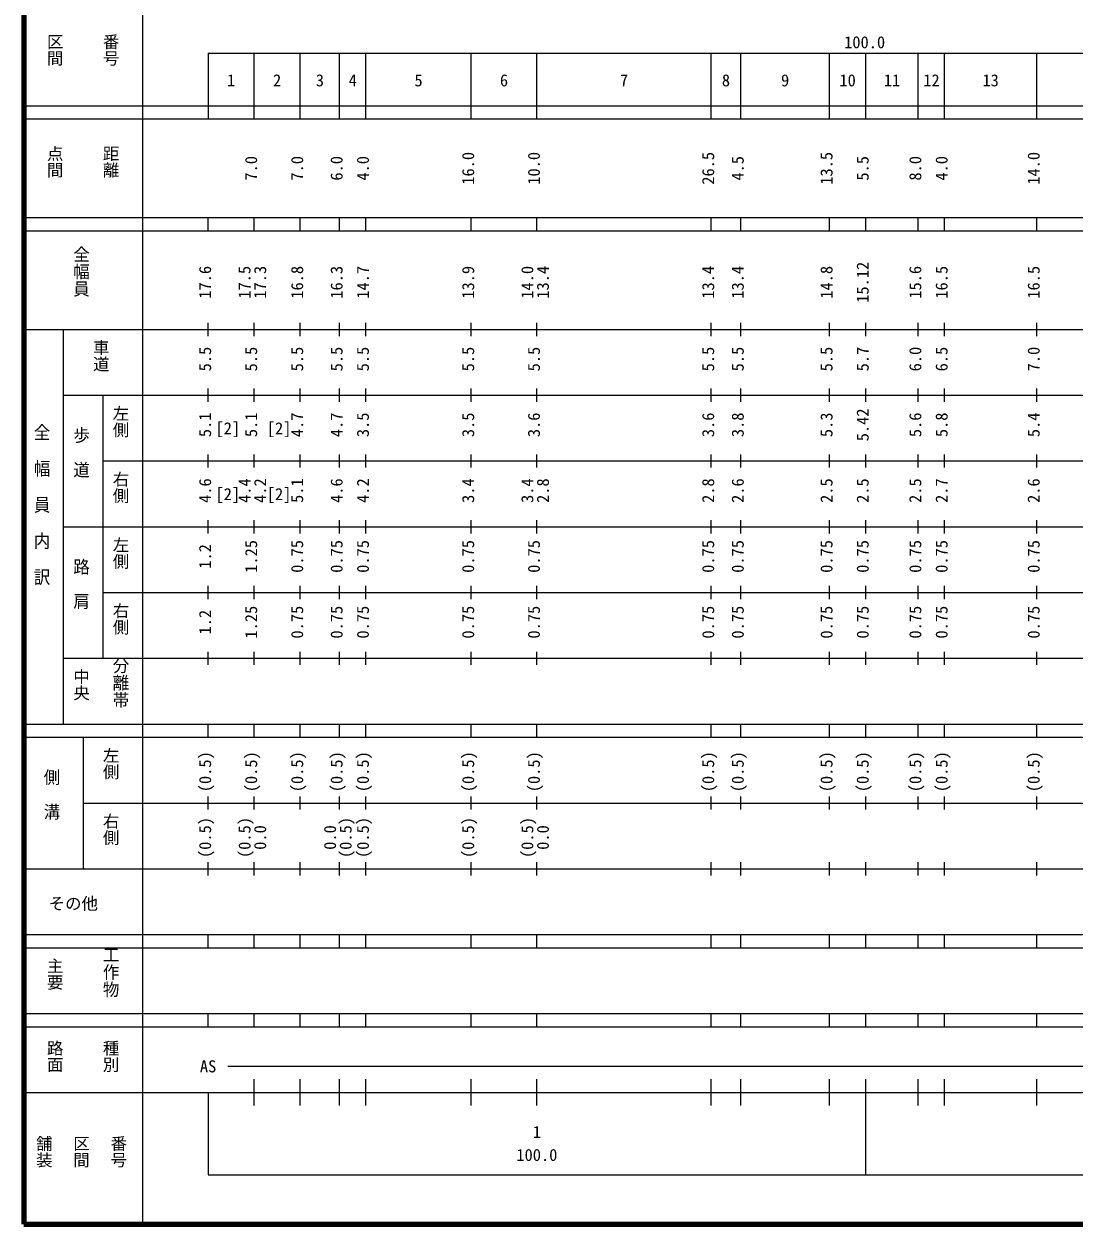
# Model space of a CAD drawing. Units: millimetres on the paper. Extents: x 40 to 680, y 20 to 380.
# Drawn here: x 40 to 199.7, y 20 to 202.4 of the extents above; entities that cross this region are included whole.
import ezdxf
from ezdxf.enums import TextEntityAlignment as Align

# ---------------------------------------------------------------- set-up
doc = ezdxf.new("R2010")
doc.units = ezdxf.units.MM
doc.layers.add('M-TTL', color=2, linetype='Continuous', lineweight=140)
doc.layers.add('M-TTL-BAND', color=7, linetype='Continuous', lineweight=25)
doc.styles.add('@ＭＳ ゴシック', font='')
doc.styles.add('ＭＳ ゴシック', font='')
doc.styles.get('@ＭＳ ゴシック').set_extended_font_data('@MS Gothic')
doc.styles.get('ＭＳ ゴシック').set_extended_font_data('MS Gothic')

msp = doc.modelspace()

# ---------------------------------------------------------------- linework, layer by layer
at = {"layer": 'M-TTL'}
for p, q in [((40, 380), (40, 20)), ((40, 20), (680, 20))]:
    msp.add_line(p, q, dxfattribs=at)
at = {"layer": 'M-TTL-BAND'}
for p, q in [((58, 370), (58, 20)), ((68, 198), (579, 198)), ((68, 198), (68, 188)), ((75, 188), (75, 198)), ((82, 188), (82, 198)), ((88, 188), (88, 198)), ((92, 188), (92, 198)), ((108, 188), (108, 198)), ((118, 188), (118, 198)), ((144.5, 188), (144.5, 198)), ((149, 188), (149, 198)), ((162.5, 188), (162.5, 198)), ((168, 188), (168, 198)), ((176, 188), (176, 198)), ((180, 188), (180, 198)), ((194, 188), (194, 198)), ((40, 190), (579, 190)), ((40, 188), (579, 188)), ((40, 173), (579, 173)), ((68, 171), (68, 173)), ((75, 171), (75, 173)), ((82, 171), (82, 173)), ((88, 171), (88, 173)), ((92, 171), (92, 173)), ((108, 171), (108, 173)), ((118, 171), (118, 173)), ((144.5, 171), (144.5, 173)), ((149, 171), (149, 173)), ((162.5, 171), (162.5, 173)), ((168, 171), (168, 173)), ((176, 171), (176, 173)), ((180, 171), (180, 173)), ((194, 171), (194, 173)), ((40, 171), (579, 171)), ((68, 155), (68, 157)), ((75, 155), (75, 157)), ((82, 155), (82, 157)), ((88, 155), (88, 157)), ((92, 155), (92, 157)), ((108, 155), (108, 157)), ((118, 155), (118, 157)), ((144.5, 155), (144.5, 157)), ((149, 155), (149, 157)), ((162.5, 155), (162.5, 157)), ((168, 155), (168, 157)), ((176, 155), (176, 157)), ((180, 155), (180, 157)), ((194, 155), (194, 157)), ((40, 156), (579, 156)), ((46, 96), (46, 156)), ((46, 146), (579, 146)), ((52, 146), (52, 106)), ((68, 145), (68, 147)), ((75, 145), (75, 147)), ((82, 145), (82, 147)), ((88, 145), (88, 147)), ((92, 145), (92, 147)), ((108, 145), (108, 147)), ((118, 145), (118, 147)), ((144.5, 145), (144.5, 147)), ((149, 145), (149, 147)), ((162.5, 145), (162.5, 147)), ((168, 145), (168, 147)), ((176, 145), (176, 147)), ((180, 145), (180, 147)), ((194, 145), (194, 147)), ((68, 135), (68, 137)), ((75, 135), (75, 137)), ((82, 135), (82, 137)), ((88, 135), (88, 137)), ((92, 135), (92, 137)), ((108, 135), (108, 137)), ((118, 135), (118, 137)), ((144.5, 135), (144.5, 137)), ((149, 135), (149, 137)), ((162.5, 135), (162.5, 137)), ((168, 135), (168, 137)), ((176, 135), (176, 137)), ((180, 135), (180, 137)), ((194, 135), (194, 137)), ((52, 136), (579, 136)), ((46, 126), (579, 126)), ((68, 125), (68, 127)), ((75, 125), (75, 127)), ((82, 125), (82, 127)), ((88, 125), (88, 127)), ((92, 125), (92, 127)), ((108, 125), (108, 127)), ((118, 125), (118, 127)), ((144.5, 125), (144.5, 127)), ((149, 125), (149, 127)), ((162.5, 125), (162.5, 127)), ((168, 125), (168, 127)), ((176, 125), (176, 127)), ((180, 125), (180, 127)), ((194, 125), (194, 127)), ((68, 115), (68, 117)), ((75, 115), (75, 117)), ((82, 115), (82, 117)), ((88, 115), (88, 117)), ((92, 115), (92, 117)), ((108, 115), (108, 117)), ((118, 115), (118, 117)), ((144.5, 115), (144.5, 117)), ((149, 115), (149, 117)), ((162.5, 115), (162.5, 117)), ((168, 115), (168, 117)), ((176, 115), (176, 117)), ((180, 115), (180, 117)), ((194, 115), (194, 117)), ((52, 116), (579, 116)), ((46, 106), (579, 106)), ((68, 105), (68, 107)), ((75, 105), (75, 107)), ((82, 105), (82, 107)), ((88, 105), (88, 107)), ((92, 105), (92, 107)), ((108, 105), (108, 107)), ((118, 105), (118, 107)), ((144.5, 105), (144.5, 107)), ((149, 105), (149, 107)), ((162.5, 105), (162.5, 107)), ((168, 105), (168, 107)), ((176, 105), (176, 107)), ((180, 105), (180, 107)), ((194, 105), (194, 107)), ((40, 96), (579, 96)), ((68, 94), (68, 96)), ((75, 94), (75, 96)), ((82, 94), (82, 96)), ((88, 94), (88, 96)), ((92, 94), (92, 96)), ((108, 94), (108, 96)), ((118, 94), (118, 96)), ((144.5, 94), (144.5, 96)), ((149, 94), (149, 96)), ((162.5, 94), (162.5, 96)), ((168, 94), (168, 96)), ((176, 94), (176, 96)), ((180, 94), (180, 96)), ((194, 94), (194, 96)), ((40, 94), (579, 94)), ((49, 94), (49, 74)), ((49, 84), (579, 84)), ((68, 83), (68, 85)), ((75, 83), (75, 85)), ((82, 83), (82, 85)), ((88, 83), (88, 85)), ((92, 83), (92, 85)), ((108, 83), (108, 85)), ((118, 83), (118, 85)), ((144.5, 83), (144.5, 85)), ((149, 83), (149, 85)), ((162.5, 83), (162.5, 85)), ((168, 83), (168, 85)), ((176, 83), (176, 85)), ((180, 83), (180, 85)), ((194, 83), (194, 85)), ((68, 73), (68, 75)), ((75, 73), (75, 75)), ((82, 73), (82, 75)), ((88, 73), (88, 75)), ((92, 73), (92, 75)), ((108, 73), (108, 75)), ((118, 73), (118, 75)), ((144.5, 73), (144.5, 75)), ((149, 73), (149, 75)), ((162.5, 73), (162.5, 75)), ((168, 73), (168, 75)), ((176, 73), (176, 75)), ((180, 73), (180, 75)), ((194, 73), (194, 75)), ((40, 74), (579, 74)), ((40, 64), (579, 64)), ((68, 62), (68, 64)), ((75, 62), (75, 64)), ((82, 62), (82, 64)), ((88, 62), (88, 64)), ((92, 62), (92, 64)), ((108, 62), (108, 64)), ((118, 62), (118, 64)), ((144.5, 62), (144.5, 64)), ((149, 62), (149, 64)), ((162.5, 62), (162.5, 64)), ((168, 62), (168, 64)), ((176, 62), (176, 64)), ((180, 62), (180, 64)), ((194, 62), (194, 64)), ((40, 62), (579, 62)), ((40, 52), (579, 52)), ((68, 50), (68, 52)), ((75, 50), (75, 52)), ((82, 50), (82, 52)), ((88, 50), (88, 52)), ((92, 50), (92, 52)), ((108, 50), (108, 52)), ((118, 50), (118, 52)), ((144.5, 50), (144.5, 52)), ((149, 50), (149, 52)), ((162.5, 50), (162.5, 52)), ((168, 50), (168, 52)), ((176, 50), (176, 52)), ((180, 50), (180, 52)), ((194, 50), (194, 52)), ((40, 50), (579, 50)), ((71, 44), (291, 44)), ((75, 38), (75, 42)), ((82, 38), (82, 42)), ((88, 38), (88, 42)), ((92, 38), (92, 42)), ((108, 38), (108, 42)), ((118, 38), (118, 42)), ((144.5, 38), (144.5, 42)), ((149, 38), (149, 42)), ((162.5, 38), (162.5, 42)), ((168, 27.5), (168, 42)), ((176, 38), (176, 42)), ((180, 38), (180, 42)), ((194, 38), (194, 42)), ((40, 40), (579, 40)), ((68, 40), (68, 27.5)), ((68, 27.5), (579, 27.5))]:
    msp.add_line(p, q, dxfattribs=at)

# ---------------------------------------------------------------- texts
for s, rotation, style, p in [('区間', 270, '@ＭＳ ゴシック', (43.25, 201)), ('番号', 270, '@ＭＳ ゴシック', (51.75, 201)), ('点間', 270, '@ＭＳ ゴシック', (43.25, 184)), ('距離', 270, '@ＭＳ ゴシック', (51.75, 184)), ('16.0', 90, 'ＭＳ ゴシック', (109, 178)), ('10.0', 90, 'ＭＳ ゴシック', (119, 178)), ('26.5', 90, 'ＭＳ ゴシック', (145.5, 178)), ('13.5', 90, 'ＭＳ ゴシック', (163.5, 178)), ('14.0', 90, 'ＭＳ ゴシック', (195, 178)), ('7.0', 90, 'ＭＳ ゴシック', (76, 178.625)), ('7.0', 90, 'ＭＳ ゴシック', (83, 178.625)), ('6.0', 90, 'ＭＳ ゴシック', (89, 178.625)), ('4.0', 90, 'ＭＳ ゴシック', (93, 178.625)), ('4.5', 90, 'ＭＳ ゴシック', (150, 178.625)), ('5.5', 90, 'ＭＳ ゴシック', (169, 178.625)), ('8.0', 90, 'ＭＳ ゴシック', (177, 178.625)), ('4.0', 90, 'ＭＳ ゴシック', (181, 178.625)), ('15.12', 90, 'ＭＳ ゴシック', (169, 160.049)), ('17.6', 90, 'ＭＳ ゴシック', (69, 160.674)), ('17.5', 90, 'ＭＳ ゴシック', (75, 160.674)), ('17.3', 90, 'ＭＳ ゴシック', (77.37, 160.674)), ('16.8', 90, 'ＭＳ ゴシック', (83, 160.674)), ('16.3', 90, 'ＭＳ ゴシック', (89, 160.674)), ('14.7', 90, 'ＭＳ ゴシック', (93, 160.674)), ('13.9', 90, 'ＭＳ ゴシック', (109, 160.674)), ('14.0', 90, 'ＭＳ ゴシック', (118, 160.674)), ('13.4', 90, 'ＭＳ ゴシック', (120.37, 160.674)), ('13.4', 90, 'ＭＳ ゴシック', (145.5, 160.674)), ('13.4', 90, 'ＭＳ ゴシック', (150, 160.674)), ('14.8', 90, 'ＭＳ ゴシック', (163.5, 160.674)), ('15.6', 90, 'ＭＳ ゴシック', (177, 160.674)), ('16.5', 90, 'ＭＳ ゴシック', (181, 160.674)), ('16.5', 90, 'ＭＳ ゴシック', (195, 160.674)), ('車道', 270, '@ＭＳ ゴシック', (50.25, 154.5)), ('5.5', 90, 'ＭＳ ゴシック', (69, 149.625)), ('5.5', 90, 'ＭＳ ゴシック', (76, 149.625)), ('5.5', 90, 'ＭＳ ゴシック', (83, 149.625)), ('5.5', 90, 'ＭＳ ゴシック', (89, 149.625)), ('5.5', 90, 'ＭＳ ゴシック', (93, 149.625)), ('5.5', 90, 'ＭＳ ゴシック', (109, 149.625)), ('5.5', 90, 'ＭＳ ゴシック', (119, 149.625)), ('5.5', 90, 'ＭＳ ゴシック', (145.5, 149.625)), ('5.5', 90, 'ＭＳ ゴシック', (150, 149.625)), ('5.5', 90, 'ＭＳ ゴシック', (163.5, 149.625)), ('5.7', 90, 'ＭＳ ゴシック', (169, 149.625)), ('6.0', 90, 'ＭＳ ゴシック', (177, 149.625)), ('6.5', 90, 'ＭＳ ゴシック', (181, 149.625)), ('7.0', 90, 'ＭＳ ゴシック', (195, 149.625)), ('左側', 270, '@ＭＳ ゴシック', (53.25, 144.5)), ('5.1', 90, 'ＭＳ ゴシック', (69, 139.625)), ('5.1', 90, 'ＭＳ ゴシック', (76, 139.625)), ('4.7', 90, 'ＭＳ ゴシック', (83, 139.625)), ('4.7', 90, 'ＭＳ ゴシック', (89, 139.625)), ('3.5', 90, 'ＭＳ ゴシック', (93, 139.625)), ('3.5', 90, 'ＭＳ ゴシック', (109, 139.625)), ('3.6', 90, 'ＭＳ ゴシック', (119, 139.625)), ('3.6', 90, 'ＭＳ ゴシック', (145.5, 139.625)), ('3.8', 90, 'ＭＳ ゴシック', (150, 139.625)), ('5.3', 90, 'ＭＳ ゴシック', (163.5, 139.625)), ('5.42', 90, 'ＭＳ ゴシック', (169, 139)), ('5.6', 90, 'ＭＳ ゴシック', (177, 139.625)), ('5.8', 90, 'ＭＳ ゴシック', (181, 139.625)), ('5.4', 90, 'ＭＳ ゴシック', (195, 139.625)), ('右側', 270, '@ＭＳ ゴシック', (53.25, 134.5)), ('4.6', 90, 'ＭＳ ゴシック', (69, 129.625)), ('4.4', 90, 'ＭＳ ゴシック', (75, 129.625)), ('4.2', 90, 'ＭＳ ゴシック', (77.37, 129.625)), ('5.1', 90, 'ＭＳ ゴシック', (83, 129.625)), ('4.6', 90, 'ＭＳ ゴシック', (89, 129.625)), ('4.2', 90, 'ＭＳ ゴシック', (93, 129.625)), ('3.4', 90, 'ＭＳ ゴシック', (109, 129.625)), ('3.4', 90, 'ＭＳ ゴシック', (118, 129.625)), ('2.8', 90, 'ＭＳ ゴシック', (120.37, 129.625)), ('2.8', 90, 'ＭＳ ゴシック', (145.5, 129.625)), ('2.6', 90, 'ＭＳ ゴシック', (150, 129.625)), ('2.5', 90, 'ＭＳ ゴシック', (163.5, 129.625)), ('2.5', 90, 'ＭＳ ゴシック', (169, 129.625)), ('2.5', 90, 'ＭＳ ゴシック', (177, 129.625)), ('2.7', 90, 'ＭＳ ゴシック', (181, 129.625)), ('2.6', 90, 'ＭＳ ゴシック', (195, 129.625)), ('左側', 270, '@ＭＳ ゴシック', (53.25, 124.5)), ('1.2', 90, 'ＭＳ ゴシック', (69, 119.625)), ('1.25', 90, 'ＭＳ ゴシック', (76, 119)), ('0.75', 90, 'ＭＳ ゴシック', (83, 119)), ('0.75', 90, 'ＭＳ ゴシック', (89, 119)), ('0.75', 90, 'ＭＳ ゴシック', (93, 119)), ('0.75', 90, 'ＭＳ ゴシック', (109, 119)), ('0.75', 90, 'ＭＳ ゴシック', (119, 119)), ('0.75', 90, 'ＭＳ ゴシック', (145.5, 119)), ('0.75', 90, 'ＭＳ ゴシック', (150, 119)), ('0.75', 90, 'ＭＳ ゴシック', (163.5, 119)), ('0.75', 90, 'ＭＳ ゴシック', (169, 119)), ('0.75', 90, 'ＭＳ ゴシック', (177, 119)), ('0.75', 90, 'ＭＳ ゴシック', (181, 119)), ('0.75', 90, 'ＭＳ ゴシック', (195, 119)), ('右側', 270, '@ＭＳ ゴシック', (53.25, 114.5)), ('1.2', 90, 'ＭＳ ゴシック', (69, 109.625)), ('1.25', 90, 'ＭＳ ゴシック', (76, 109)), ('0.75', 90, 'ＭＳ ゴシック', (83, 109)), ('0.75', 90, 'ＭＳ ゴシック', (89, 109)), ('0.75', 90, 'ＭＳ ゴシック', (93, 109)), ('0.75', 90, 'ＭＳ ゴシック', (109, 109)), ('0.75', 90, 'ＭＳ ゴシック', (119, 109)), ('0.75', 90, 'ＭＳ ゴシック', (145.5, 109)), ('0.75', 90, 'ＭＳ ゴシック', (150, 109)), ('0.75', 90, 'ＭＳ ゴシック', (163.5, 109)), ('0.75', 90, 'ＭＳ ゴシック', (169, 109)), ('0.75', 90, 'ＭＳ ゴシック', (177, 109)), ('0.75', 90, 'ＭＳ ゴシック', (181, 109)), ('0.75', 90, 'ＭＳ ゴシック', (195, 109)), ('中央', 270, '@ＭＳ ゴシック', (47.25, 104.5)), ('左側', 270, '@ＭＳ ゴシック', (51.75, 92.5)), ('(0.5)', 90, 'ＭＳ ゴシック', (69, 85.639)), ('(0.5)', 90, 'ＭＳ ゴシック', (76, 85.639)), ('(0.5)', 90, 'ＭＳ ゴシック', (83, 85.639)), ('(0.5)', 90, 'ＭＳ ゴシック', (89, 85.639)), ('(0.5)', 90, 'ＭＳ ゴシック', (93, 85.639)), ('(0.5)', 90, 'ＭＳ ゴシック', (109, 85.639)), ('(0.5)', 90, 'ＭＳ ゴシック', (119, 85.639)), ('(0.5)', 90, 'ＭＳ ゴシック', (145.5, 85.639)), ('(0.5)', 90, 'ＭＳ ゴシック', (150, 85.639)), ('(0.5)', 90, 'ＭＳ ゴシック', (163.5, 85.639)), ('(0.5)', 90, 'ＭＳ ゴシック', (169, 85.639)), ('(0.5)', 90, 'ＭＳ ゴシック', (177, 85.639)), ('(0.5)', 90, 'ＭＳ ゴシック', (181, 85.639)), ('(0.5)', 90, 'ＭＳ ゴシック', (195, 85.639)), ('右側', 270, '@ＭＳ ゴシック', (51.75, 82.5)), ('(0.5)', 90, 'ＭＳ ゴシック', (69, 75.639)), ('(0.5)', 90, 'ＭＳ ゴシック', (75, 75.639)), ('0.0', 90, 'ＭＳ ゴシック', (77.37, 76.889)), ('0.0', 90, 'ＭＳ ゴシック', (88, 76.889)), ('(0.5)', 90, 'ＭＳ ゴシック', (90.37, 75.639)), ('(0.5)', 90, 'ＭＳ ゴシック', (93, 75.639)), ('(0.5)', 90, 'ＭＳ ゴシック', (109, 75.639)), ('(0.5)', 90, 'ＭＳ ゴシック', (118, 75.639)), ('0.0', 90, 'ＭＳ ゴシック', (120.37, 76.889)), ('主要', 270, '@ＭＳ ゴシック', (43.25, 60.5)), ('路面', 270, '@ＭＳ ゴシック', (43.25, 48)), ('種別', 270, '@ＭＳ ゴシック', (51.75, 48)), ('舗装', 270, '@ＭＳ ゴシック', (41.583, 33.5)), ('区間', 270, '@ＭＳ ゴシック', (47.25, 33.5)), ('番号', 270, '@ＭＳ ゴシック', (52.917, 33.5))]:
    msp.add_text(s, height=1.833, rotation=rotation, dxfattribs=dict(at, style=style)).set_placement(p, align=Align.BOTTOM_LEFT)
at = {"layer": 'M-TTL-BAND', "style": 'ＭＳ ゴシック'}
for s, p in [('100.0', (164.719, 198.195)), ('1', (70.875, 192.405)), ('2', (77.875, 192.405)), ('3', (84.375, 192.405)), ('4', (89.375, 192.405)), ('5', (99.375, 192.405)), ('6', (112.375, 192.405)), ('7', (130.625, 192.405)), ('8', (146.125, 192.405)), ('9', (155.125, 192.405)), ('10', (164, 192.405)), ('11', (170.75, 192.405)), ('12', (176.75, 192.405)), ('13', (185.75, 192.405)), ('[2]', (69.125, 139.5)), ('[2]', (76.925, 139.5)), ('[2]', (69.125, 129.5)), ('[2]', (76.925, 129.5)), ('その他', (43.75, 67.25)), ('AS', (66.75, 42.5)), ('1', (117.375, 32.523)), ('100.0', (114.875, 29.033))]:
    msp.add_text(s, height=1.833, dxfattribs=at).set_placement(p, align=Align.BOTTOM_LEFT)
at = {"layer": 'M-TTL-BAND', "style": '@ＭＳ ゴシック'}
for s, width, p in [('全幅員', 1.05, (47.25, 168.75)), ('全\u3000幅\u3000員\u3000内\u3000訳', 1.1, (41.25, 141.75)), ('歩\u3000道', 1.05, (47.25, 141.25)), ('路\u3000肩', 1.05, (47.25, 121.25)), ('分離帯', 1.05, (53.25, 106.25)), ('側\u3000溝', 1.05, (42.75, 89.25)), ('工作物', 1.05, (51.75, 62.25))]:
    msp.add_text(s, height=1.833, rotation=270, dxfattribs=dict(at, width=width)).set_placement(p, align=Align.BOTTOM_LEFT)

doc.saveas('drawing.dxf')
